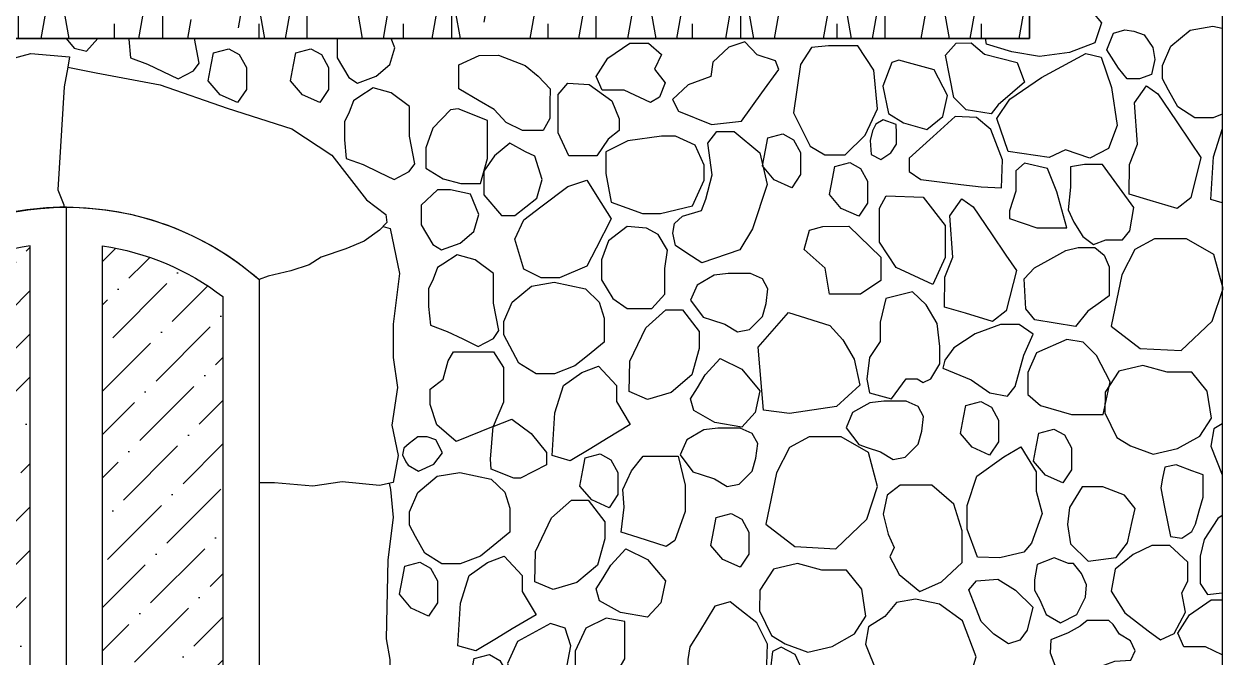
# Model space of a CAD drawing. Header units: millimetres. Extents: x -251401 to 377140, y -30451 to 275830.
# Drawn here: x 15512 to 18002, y -1123 to 190 of the extents above; entities that cross this region are included whole.
import ezdxf

# ---------------------------------------------------------------- set-up
doc = ezdxf.new("R2010")
doc.units = ezdxf.units.MM
for name, color, linetype in [('0-S8', 8, 'Continuous'), ('A-HATCH', 8, 'Continuous'), ('A-WALL', 4, 'Continuous'), ('A-WINDOWS', 2, 'Continuous')]:
    doc.layers.add(name, color=color, linetype=linetype)
pattern_1 = [(45, (-15600, 1290.144), (33.67596, 123.47852), [158.75, -31.75, 0, -31.75])]

# ---------------------------------------------------------------- blocks, each defined once
blk = doc.blocks.new('4H42H')
at = {"layer": 'A-HATCH'}
h = blk.add_hatch(dxfattribs=at)
h.set_pattern_fill('ANSI36', color=256, scale=20)
h.set_pattern_definition(pattern_1)
edge = h.paths.add_edge_path()
edge.add_line((-325, 914.5), (-325, 75))
edge.add_line((-325, 75), (-75, 75))
edge.add_line((-75, 75), (-75, 1019.7))
edge.add_arc((0, 491.7), 533.3, 98.084, 127.5443)
h = blk.add_hatch(dxfattribs=at)
h.set_pattern_fill('ANSI36', color=256, scale=20)
h.set_pattern_definition(pattern_1)
edge = h.paths.add_edge_path()
edge.add_line((325, 914.5), (325, 75))
edge.add_line((325, 75), (75, 75))
edge.add_line((75, 75), (75, 1019.7))
edge.add_arc((0, 491.7), 533.3, 52.4557, 81.916, ccw=False)
at = {"layer": 'A-WINDOWS'}
for points in [[(-400, 950), (-400, 0), (0, 0), (0, 1100, 0.181335)], [(400, 950), (400, 0), (0, 0), (0, 1100, -0.181335)], [(-325, 914.5), (-325, 75), (-75, 75), (-75, 1019.7, 0.129258)], [(325, 914.5), (325, 75), (75, 75), (75, 1019.7, -0.129258)]]:
    blk.add_lwpolyline(points, format="xyb", close=True, dxfattribs=at)
blk = doc.blocks.new('2HH245H')
at = {"layer": '0-S8', "color": 8}
for points in [[(7600, 3240.4), (7628.3, 3204.4), (7654, 3184.4), (7698.6, 3167.3), (7730.7, 3154.9), (7749.5, 3133), (7735.7, 3091.3), (7683.1, 3071.3), (7620.8, 3062.8), (7563.1, 3072.5), (7510.5, 3088.5), (7508.7, 3100)], [(8000, 2943), (7981.2, 2935.7), (7942.9, 2935.7), (7907.5, 2958.1), (7888.7, 2992.7), (7875.9, 3016.4), (7875.9, 3044), (7893.5, 3084.2), (7933.5, 3117.6), (7980.4, 3125.5), (8000, 3121.4)], [(5599.4, 3100), (5616, 3080.3), (5641.4, 3073.8), (5665.1, 3100)], [(5729.3, 3100), (5729.3, 3098.9), (5733.2, 3060), (5768.1, 3047.1), (5800.5, 3031.6), (5832.4, 3016.2), (5864, 3032.9), (5875.6, 3049), (5865.8, 3100)], [(6162, 3100), (6162, 3059.8), (6186.1, 3019.1), (6204.4, 3007.7), (6242.9, 3022), (6271.5, 3046.1), (6281.8, 3081), (6274.1, 3100)], [(8000, 2759.4), (7976.4, 2766.1), (7982, 2854.4), (7999.7, 2911.4), (8000, 2911.7)], [(8000, 2300.8), (7982.9, 2290.1), (7976.4, 2254.1), (8000, 2195)], [(8000, 2110.1), (7991, 2104.1), (7962.3, 2060.4), (7954, 2026.3), (7954, 1969.4), (7969.6, 1946.1), (8000, 1950)], [(8000, 1821.5), (7965.4, 1837.5), (7920.2, 1837.5), (7907.5, 1865.9), (7931.9, 1904.4), (7977.1, 1935.3), (8000, 1935.3)]]:
    blk.add_lwpolyline(points, dxfattribs=at)
for points in [[(7773.9, 3111), (7798.1, 3117.9), (7816.6, 3115.2), (7838.2, 3107.9), (7856.1, 3081.5), (7859.8, 3056.8), (7853.4, 3025.2), (7828.1, 3016.8), (7802.9, 3016.8), (7784.9, 3038.4), (7770.2, 3061.5), (7760.2, 3076.3)], [(6812.8, 2967.3), (6758, 2992.7), (6712.8, 2992.7), (6700.1, 3021.1), (6724.5, 3059.6), (6769.7, 3090.6), (6808.7, 3090.6), (6835.6, 3067.2), (6821.3, 3036.2), (6843.5, 3008.1), (6831.3, 2978.5)], [(7072.5, 3053.5), (7034.1, 3066), (7008.4, 3093.4), (6975.4, 3082.3), (6942.1, 3051.1), (6938.3, 3021.1), (6891.3, 3004.2), (6858.8, 2973.6), (6871.3, 2949.2), (6939.6, 2921.5), (7001.6, 2928.8), (7044, 2987.3), (7079.3, 3036.1)], [(7447.3, 3090.3), (7478.9, 3091.1), (7506.5, 3067.5), (7539.1, 3059.3), (7574.1, 3050.4), (7589.3, 3009.5), (7564.2, 2988), (7534.4, 2962.5), (7520.5, 2943.6), (7468.5, 2951.8), (7443, 2977.6), (7434.4, 3019.9), (7425.2, 3065.4)], [(5937, 3078.9), (5959, 3066.9), (5973.7, 3040.1), (5973.7, 2994.6), (5955.3, 2967.3), (5919.2, 2983.6), (5894.6, 3012.4), (5900.8, 3045.4), (5905.6, 3070.6)], [(6107.8, 3078.9), (6129.8, 3066.9), (6144.5, 3040.1), (6144.5, 2994.6), (6126.2, 2967.3), (6090, 2983.6), (6065.4, 3012.4), (6071.7, 3045.4), (6076.5, 3070.6)], [(6457.3, 3065.2), (6497.2, 3065.7), (6552.4, 3044.1), (6579.7, 3021.9), (6604.7, 2995.8), (6603.6, 2966.8), (6603.6, 2934.4), (6589.9, 2909.4), (6547.2, 2909.4), (6513.1, 2925.8), (6488.1, 2952.6), (6457.3, 2970.8), (6415.1, 2995.8), (6415.1, 3023.1), (6415.1, 3045.3)], [(7146.9, 3081.7), (7124.4, 3045.9), (7109.9, 2945.8), (7144.5, 2876.7), (7174.8, 2858.5), (7216.7, 2858.5), (7258.6, 2899.7), (7284, 2954.3), (7276.8, 3034.4), (7243.4, 3084.7), (7182.7, 3084.7)], [(7532.2, 2934.2), (7559.2, 2974.6), (7624.7, 3018.9), (7700.3, 3060.1), (7716.7, 3069), (7748.3, 3061.5), (7770.2, 2998.8), (7781.7, 2919.8), (7763.6, 2871.8), (7725, 2851.8), (7674.6, 2869.4), (7640.3, 2853.3), (7555.7, 2865.6)], [(7314.2, 3050.2), (7295.2, 3001.2), (7307.3, 2944.3), (7338.3, 2925.4), (7386.5, 2911.6), (7420.1, 2938.3), (7429.3, 2981.6), (7402.1, 3034.8), (7356.1, 3047.5), (7328.3, 3055.3)], [(6187, 2947.1), (6177.2, 2927.1), (6177.2, 2890.2), (6181.1, 2851.4), (6216.1, 2838.4), (6248.5, 2822.9), (6280.4, 2807.6), (6311.9, 2824.2), (6323.6, 2840.4), (6312.6, 2897.3), (6312.6, 2921.9), (6312.6, 2958.8), (6274.4, 2987.2), (6236.8, 2997.6), (6207, 2978.2), (6195.9, 2970.9)], [(6685.7, 3004.4), (6732.5, 2970.6), (6747.7, 2933.8), (6747.7, 2909.4), (6724.6, 2891.4), (6701.6, 2856.8), (6658.3, 2856.8), (6643.2, 2856.8), (6620.9, 2904.3), (6620.9, 2943.9), (6620.9, 2984.2), (6641, 3007.3)], [(7842.9, 3002.1), (7866.1, 2985.3), (7904, 2929.5), (7934.1, 2885.3), (7955.9, 2853.2), (7934.6, 2769.5), (7906.1, 2747.4), (7850.3, 2764.3), (7807, 2777.3), (7807.1, 2839), (7824, 2881.1), (7817.7, 2966.5)], [(6397.5, 2952.2), (6360.6, 2913.8), (6346.1, 2873.3), (6346.1, 2831.3), (6382.3, 2808.9), (6419.3, 2799.5), (6459.8, 2799.5), (6474.3, 2850.9), (6474.3, 2900.8), (6474.3, 2929.7), (6413.5, 2954.3)], [(7445.3, 2938.2), (7399.8, 2897), (7349.7, 2851.6), (7349.7, 2824), (7374, 2807.7), (7457.4, 2797.4), (7499.6, 2792.2), (7541.6, 2790.5), (7543.9, 2848.3), (7519.7, 2911.2), (7489.5, 2936)], [(7268.8, 2888.4), (7270.7, 2859.3), (7291.4, 2849), (7312.2, 2863.1), (7323.6, 2880.7), (7323.6, 2904.5), (7322.9, 2921.8), (7296.2, 2931.2), (7280.5, 2922.1), (7274, 2908.4)], [(6765.7, 2887.6), (6720.3, 2865.3), (6720.3, 2820), (6731.1, 2760.2), (6796, 2737.2), (6833.4, 2737.2), (6899.7, 2753), (6924.2, 2806.3), (6924.2, 2837.2), (6905.5, 2879), (6864.4, 2897.7), (6835.6, 2897.7)], [(6859.3, 2695.9), (6862.9, 2716.5), (6879.2, 2731.4), (6919, 2743.1), (6927.8, 2766.9), (6940.7, 2817.3), (6932.2, 2883.1), (6950.9, 2906.9), (6986.7, 2906.9), (7040, 2863.2), (7054.8, 2796.9), (7024.7, 2705.5), (6998.6, 2661.8), (6919.7, 2634.6), (6888.5, 2655), (6864.8, 2670.5)], [(7087.6, 2902.1), (7109.6, 2890), (7124.3, 2863.3), (7124.3, 2817.7), (7106, 2790.5), (7069.8, 2806.7), (7045.2, 2835.6), (7051.5, 2868.5), (7056.3, 2893.7)], [(6520.6, 2882.7), (6488.8, 2856.7), (6467.1, 2825.2), (6467.1, 2775.6), (6503.3, 2732.9), (6530.8, 2732.9), (6577.1, 2769.1), (6588, 2807.5), (6572.8, 2855.9), (6553.2, 2865.3)], [(7226.8, 2842.7), (7248.9, 2830.7), (7263.5, 2804), (7263.5, 2758.4), (7245.2, 2731.2), (7209, 2747.4), (7184.4, 2776.2), (7190.7, 2809.2), (7195.5, 2834.4)], [(7558, 2726.7), (7614.7, 2707.3), (7677.3, 2707.3), (7656.4, 2781.8), (7637, 2830.1), (7589.1, 2841.2), (7571.5, 2825.7), (7571.5, 2783.7), (7558.2, 2742.5)], [(7692.2, 2718.8), (7710.5, 2689.4), (7732.8, 2672.4), (7758.3, 2682.2), (7792.9, 2682.2), (7808, 2701.2), (7816.5, 2749.5), (7751.7, 2838.4), (7713.8, 2838.4), (7685, 2833.8), (7685, 2792), (7680.2, 2744.4)], [(6549.7, 2621.2), (6531.1, 2683.7), (6549.7, 2724.2), (6585.1, 2750.8), (6641.1, 2792.9), (6680.3, 2806.1), (6709.6, 2759.7), (6731, 2725.8), (6699.8, 2665.4), (6680.3, 2627.5), (6624.1, 2603.6), (6585.9, 2603.6)], [(6370.4, 2786.3), (6336.6, 2754.3), (6336.6, 2713.6), (6360.7, 2672.9), (6379, 2661.4), (6417.4, 2675.8), (6446.1, 2699.8), (6456.4, 2734.8), (6439.2, 2777.2), (6397.4, 2785.8)], [(7302.3, 2774), (7379.3, 2770.7), (7424.9, 2712.2), (7424.9, 2646), (7398.9, 2589.6), (7322.8, 2624.8), (7288.2, 2677.5), (7288.2, 2748)], [(7459.5, 2767.7), (7482.7, 2750.9), (7520.6, 2695.1), (7550.6, 2650.9), (7572.5, 2618.8), (7551.1, 2535.1), (7522.7, 2513), (7466.9, 2529.9), (7423.6, 2542.9), (7423.7, 2604.6), (7440.5, 2646.7), (7434.2, 2732.1)], [(6764.5, 2710.3), (6725.7, 2680.6), (6711.4, 2640.7), (6711.4, 2599.1), (6734.8, 2560.9), (6764.5, 2539.8), (6815.3, 2539.8), (6842.6, 2569.5), (6842.6, 2623.1), (6848.3, 2660.7), (6829, 2693.2), (6804.4, 2706.3)], [(7224.5, 2710.8), (7290.8, 2646.5), (7290.8, 2597.7), (7248.9, 2569.5), (7184.5, 2569.5), (7175.6, 2623.7), (7131.7, 2662), (7142.7, 2702.4), (7170.8, 2710)], [(7592.2, 2538.9), (7589, 2601.7), (7610.3, 2624.4), (7638.1, 2639.8), (7675.3, 2660.3), (7701, 2666.7), (7735.8, 2666.7), (7754.6, 2650.5), (7765.4, 2626.1), (7765.4, 2566.5), (7746.9, 2553.2), (7721.2, 2534.7), (7695.4, 2502.3), (7653.1, 2509.3), (7610.9, 2516.2)], [(7791.8, 2609.9), (7769.6, 2503.4), (7829.6, 2456.8), (7915, 2452.4), (7979.4, 2513.4), (8001.6, 2581.1), (7982.8, 2652.1), (7926.1, 2684.3), (7859.5, 2684.3), (7818.5, 2662.1)], [(6361.5, 2600.9), (6351.8, 2580.8), (6351.8, 2543.9), (6355.7, 2505.1), (6390.7, 2492.2), (6423, 2476.6), (6455, 2461.3), (6486.5, 2477.9), (6498.1, 2494.1), (6487.1, 2551.1), (6487.1, 2575.6), (6487.1, 2612.5), (6448.9, 2641), (6411.4, 2651.3), (6381.6, 2631.9), (6370.5, 2624.7)], [(6525.7, 2552.9), (6565.7, 2586.2), (6612.6, 2594.2), (6677.6, 2580.5), (6706.5, 2553), (6716.7, 2519.8), (6716.7, 2470), (6682, 2441.9), (6656, 2420.8), (6613.4, 2404.4), (6575.1, 2404.4), (6539.7, 2426.7), (6520.9, 2461.4), (6508.1, 2485), (6508.1, 2512.6)], [(6945, 2608.9), (6909.4, 2588.6), (6895.9, 2556.9), (6921.9, 2522.2), (6939.2, 2516.4), (6967.3, 2507.1), (6993.2, 2491.4), (7018.2, 2496.2), (7045.2, 2523.2), (7052.9, 2550.1), (7056.8, 2580.9), (7045.2, 2601.2), (7020.2, 2612.7), (6973.9, 2612.7)], [(7267.6, 2364.6), (7313.5, 2352.3), (7343.8, 2394.1), (7366.7, 2394.1), (7378.9, 2386.5), (7395.1, 2394.2), (7413.3, 2425.3), (7413.3, 2461.3), (7408.4, 2509.1), (7385, 2547.2), (7356.6, 2574.7), (7301.6, 2560.9), (7289.8, 2511.2), (7289.8, 2471.5), (7267.6, 2438.4), (7261.9, 2393.1)], [(6769.7, 2430.4), (6803.2, 2499.9), (6845, 2536.9), (6879.5, 2536.9), (6914.1, 2491.9), (6914.1, 2456.6), (6898.8, 2401.9), (6855.4, 2365.8), (6806.4, 2351.3), (6768.6, 2367.4)], [(7047.5, 2328.6), (7036.4, 2459.8), (7099.5, 2531.5), (7184.9, 2504.3), (7212.2, 2474.6), (7235.4, 2434.5), (7247.5, 2380.6), (7198.8, 2336.2), (7101.4, 2322.3)], [(7419.9, 2416), (7478.8, 2391.8), (7517.5, 2364.7), (7553.9, 2358.3), (7570, 2377.9), (7587.9, 2443.1), (7607.6, 2486.4), (7578.1, 2506.6), (7539.4, 2506.6), (7487, 2487.3), (7442.4, 2458.5), (7423.7, 2432.9)], [(7677.6, 2475.6), (7614.6, 2447.6), (7596, 2406.8), (7596, 2361.7), (7622.5, 2338.8), (7687, 2320.1), (7753, 2320.1), (7767.3, 2387.5), (7738.6, 2442.6), (7710.9, 2469.9)], [(6403.9, 2450.2), (6486.6, 2450.2), (6507.3, 2417.7), (6507.3, 2345.4), (6486, 2294.8), (6409.4, 2264.2), (6369.2, 2298.5), (6355.4, 2340.7), (6355.4, 2372.8), (6382.4, 2393.2), (6392.6, 2431.1)], [(6608.6, 2234.7), (6614.2, 2323.1), (6631.9, 2380.1), (6670.5, 2407.4), (6705, 2420.2), (6742, 2380.1), (6742, 2347.2), (6770.9, 2299), (6721.7, 2269.4), (6688.7, 2249.6), (6646.3, 2224.1)], [(6957.7, 2436), (7002.3, 2413.7), (7039.7, 2369.2), (7030.1, 2323.9), (7002.3, 2293.7), (6946.1, 2303.4), (6902.8, 2328.1), (6896.1, 2352.4), (6910.3, 2375.6), (6926.4, 2402.1)], [(7781.3, 2272.4), (7809.4, 2254.7), (7856.7, 2237.5), (7907.4, 2249.6), (7953.8, 2275.3), (7977.4, 2312.3), (7968.5, 2368.1), (7936.9, 2407.5), (7885.9, 2407.5), (7834.9, 2421.4), (7785.5, 2409.8), (7756.9, 2366.6), (7756.2, 2323.4)], [(7268.3, 2344.1), (7232.6, 2323.8), (7219.1, 2292.1), (7245.2, 2257.4), (7262.5, 2251.6), (7290.5, 2242.3), (7316.5, 2226.6), (7341.5, 2231.4), (7368.5, 2258.4), (7376.2, 2285.3), (7380, 2316.1), (7368.5, 2336.4), (7343.4, 2347.9), (7297.2, 2347.9)], [(7498.7, 2347.2), (7520.7, 2335.2), (7535.4, 2308.5), (7535.4, 2262.9), (7517, 2235.7), (7480.9, 2251.9), (7456.2, 2280.7), (7462.5, 2313.7), (7467.3, 2338.9)], [(6480.7, 2227.3), (6486, 2294.8), (6524.6, 2310.3), (6565.1, 2280.3), (6597.2, 2241), (6597.2, 2215.3), (6542.6, 2188), (6528.9, 2188), (6482.3, 2206.4)], [(6923.7, 2287.9), (6888, 2267.7), (6874.6, 2235.9), (6900.6, 2201.3), (6917.9, 2195.5), (6945.9, 2186.1), (6971.9, 2170.4), (6996.9, 2175.3), (7023.9, 2202.2), (7031.6, 2229.2), (7035.5, 2260), (7023.9, 2280.2), (6998.8, 2291.8), (6952.6, 2291.8)], [(6331.3, 2202.1), (6363.2, 2216.7), (6380.9, 2240.2), (6366.9, 2267.1), (6349, 2273.9), (6329.5, 2273.9), (6311.5, 2260), (6300.4, 2250.1), (6297.9, 2236.5), (6304.7, 2221.9), (6309.7, 2214.8)], [(7074.7, 2199.1), (7052.5, 2092.6), (7112.4, 2046), (7197.9, 2041.5), (7262.3, 2102.5), (7284.5, 2170.2), (7265.6, 2241.2), (7209, 2273.4), (7142.4, 2273.4), (7101.3, 2251.2)], [(7650.6, 2289.5), (7672.6, 2277.5), (7687.2, 2250.8), (7687.2, 2205.2), (7668.9, 2178), (7632.7, 2194.2), (7608.1, 2223), (7614.4, 2256), (7619.2, 2281.2)], [(7491.9, 2023.6), (7470.7, 2082.2), (7470.7, 2130.8), (7490.7, 2191.9), (7546.8, 2231.8), (7581.8, 2253), (7613.4, 2200.8), (7613.4, 2160.7), (7626.1, 2114.6), (7604.2, 2052.9), (7588, 2034.2), (7538.1, 2022.3)], [(6708.6, 2238), (6730.6, 2226), (6745.3, 2199.3), (6745.3, 2153.7), (6727, 2126.5), (6690.8, 2142.7), (6666.2, 2171.5), (6672.5, 2204.5), (6677.3, 2229.7)], [(6758.1, 2127.5), (6755.2, 2164.1), (6773.1, 2202.7), (6797.5, 2233.5), (6824.8, 2233.5), (6870.6, 2233.5), (6885, 2173.4), (6885, 2118.9), (6863.5, 2058.7), (6845.6, 2045.8), (6787.5, 2064.5), (6751.7, 2075.9)], [(6329.9, 2158.4), (6369.9, 2191.8), (6416.8, 2199.7), (6481.8, 2186), (6510.7, 2158.6), (6520.8, 2125.4), (6520.8, 2075.6), (6486.2, 2047.4), (6460.1, 2026.3), (6417.5, 2009.9), (6379.3, 2009.9), (6343.9, 2032.3), (6325.1, 2066.9), (6312.3, 2090.6), (6312.3, 2118.1)], [(7892.6, 2067.1), (7916.4, 2063.6), (7937.1, 2077.2), (7944.7, 2092.6), (7952.3, 2120), (7960.1, 2148.2), (7960.1, 2194.6), (7937.1, 2203.3), (7904, 2215.8), (7880.6, 2210.4), (7876.3, 2188.1), (7872.3, 2167.8), (7875.2, 2152.6), (7880.5, 2123.9)], [(7329.4, 1988), (7372.4, 1952.4), (7416.9, 1972.7), (7460.3, 2013.1), (7460.3, 2078.8), (7442.5, 2133.6), (7397.1, 2173), (7331.4, 2173), (7304.3, 2152.3), (7295.9, 2113.3), (7306.2, 2071.4), (7318.6, 2043.7), (7309.7, 2024.5)], [(7797.2, 2152.7), (7752, 2169.5), (7709.5, 2169.5), (7682.9, 2127), (7678.5, 2091.6), (7684.7, 2051.8), (7721.9, 2015.5), (7779.5, 2023.5), (7803.4, 2053.6), (7813.1, 2097.8), (7819, 2124.7)], [(6573.8, 2035.9), (6607.3, 2105.5), (6649.1, 2142.4), (6683.7, 2142.4), (6718.3, 2097.4), (6718.3, 2062.1), (6703, 2007.5), (6659.6, 1971.3), (6610.6, 1956.9), (6572.8, 1972.9)], [(6980.6, 2114.4), (7002.6, 2102.4), (7017.3, 2075.6), (7017.3, 2030.1), (6998.9, 2002.9), (6962.8, 2019.1), (6938.1, 2047.9), (6944.4, 2080.9), (6949.2, 2106.1)], [(7872, 1852.6), (7900.3, 1865.2), (7923.6, 1909.8), (7916, 1949.7), (7928.7, 1974), (7928.7, 2013.5), (7891.2, 2047.9), (7853.8, 2047.9), (7815.3, 2029.1), (7777.9, 1999.3), (7769.2, 1953.3), (7797.6, 1908.7), (7846.2, 1871.3)], [(6412.7, 1840.2), (6418.4, 1928.6), (6436.1, 1985.6), (6474.6, 2012.9), (6509.2, 2025.8), (6546.2, 1985.6), (6546.2, 1952.7), (6575.1, 1904.5), (6525.8, 1874.9), (6492.9, 1855.1), (6450.4, 1829.7)], [(6761.9, 2041.5), (6806.4, 2019.3), (6843.8, 1974.7), (6834.3, 1929.4), (6806.4, 1899.2), (6750.2, 1908.9), (6707, 1933.6), (6700.3, 1958), (6714.5, 1981.1), (6730.6, 2007.6)], [(7651.3, 2022.7), (7615.5, 2008.7), (7610.2, 1976.9), (7610.2, 1955.5), (7621.6, 1935.5), (7634.7, 1905), (7664.3, 1887.5), (7698.4, 1905), (7715.8, 1940.7), (7718, 1966.4), (7707.5, 1990), (7691.4, 2010.5), (7680.5, 2010.5)], [(6333.7, 2013.4), (6355.7, 2001.3), (6370.4, 1974.6), (6370.4, 1929.1), (6352.1, 1901.8), (6315.9, 1918.1), (6291.3, 1946.9), (6297.6, 1979.9), (6302.4, 2005.1)], [(7064.2, 1861.6), (7092.3, 1843.9), (7139.5, 1826.7), (7190.2, 1838.7), (7236.6, 1864.5), (7260.3, 1901.4), (7251.4, 1957.3), (7219.7, 1996.6), (7168.7, 1996.6), (7117.8, 2010.5), (7068.4, 1998.9), (7039.8, 1955.7), (7039, 1912.5)], [(7490, 1975.1), (7533.8, 1978.4), (7570.5, 1955.4), (7606.7, 1919.8), (7595.2, 1872.1), (7579.9, 1851.8), (7556.3, 1844.2), (7525.6, 1863.9), (7499.3, 1890.7), (7483.4, 1931.3), (7473.6, 1956.2)], [(6890.1, 1811.4), (6890.4, 1795.9), (6903.2, 1752.4), (6922.1, 1732.5), (6954.6, 1742.6), (6996.8, 1763.1), (7016, 1768), (7036.7, 1759.5), (7053.7, 1780.8), (7055.5, 1843.6), (7033.6, 1887.3), (6998.2, 1915.2), (6978.1, 1931.1), (6946.6, 1922.3), (6914.3, 1869.9), (6894.3, 1837.6)], [(7259.2, 1843.3), (7283.2, 1783.3), (7338.8, 1749.5), (7387.4, 1731.5), (7430.5, 1715.6), (7465.4, 1739.7), (7488.8, 1817.1), (7460.5, 1891.8), (7413, 1926.1), (7362.8, 1937), (7323.6, 1929.9), (7299.6, 1900.5), (7265.8, 1879.2)], [(6721, 1897), (6678.8, 1876.3), (6656.7, 1829), (6656.7, 1796.3), (6710.9, 1770.5), (6734.9, 1770.5), (6759.4, 1812.7), (6759.4, 1860.5), (6759.4, 1890.1)], [(7680.3, 1866.9), (7644.4, 1852.6), (7642.6, 1825.4), (7652.5, 1800), (7666.1, 1779), (7684.1, 1766), (7736.7, 1787), (7754, 1800), (7776.9, 1808.1), (7810.4, 1810.5), (7819, 1829.7), (7809.8, 1850.1), (7786.8, 1863.8), (7773.2, 1884.2), (7764.6, 1892.2), (7737.3, 1892.2), (7719.4, 1892.2), (7705.1, 1880.5)], [(6605.1, 1886.3), (6537, 1848.6), (6515.6, 1803.2), (6524.4, 1779.3), (6592.5, 1761.7), (6637.2, 1785), (6647.3, 1839.7), (6635.3, 1876.9)], [(6478.2, 1821.8), (6500.2, 1809.7), (6514.9, 1783), (6514.9, 1737.4), (6496.6, 1710.2), (6460.4, 1726.4), (6435.8, 1755.2), (6442.1, 1788.2), (6446.9, 1813.4)], [(7063, 1631.8), (7078.4, 1621.7), (7098.9, 1630.9), (7131.3, 1645.4), (7153.8, 1645.4), (7164.8, 1660), (7150.1, 1739), (7133, 1777.6), (7113.5, 1821.8), (7084, 1837), (7066.4, 1828.2), (7061.5, 1786.8), (7052.5, 1760.5), (7044.1, 1745.2), (7054.4, 1707.6), (7058, 1670.9)]]:
    blk.add_lwpolyline(points, close=True, dxfattribs=at)
blk = doc.blocks.new('4H24H4H')
at = {"layer": '0-S8'}
h = blk.add_hatch(dxfattribs=at)
h.set_pattern_fill('GOST_WOOD', color=8, scale=100, angle=10)
h.set_pattern_definition([(100, (-23633.05, -4203.74), (590.885, 104.189), [1000, -200]), (100, (-23401.36, -4366), (590.885, 104.189), [600, -150, 300, -150]), (100, (-23152.3, -4626.7), (590.885, 104.189), [1000, -200])])
edge = h.paths.add_edge_path()
edge.add_line((850, -100), (400, -200))
edge.add_line((400, -200), (400, -2900))
edge.add_line((400, -2900), (7600, -2900))
edge.add_line((7600, -2900), (7600, -200))
edge.add_arc((7150, -1162.5), 1062.5, 64.9424, 90)
edge.add_line((7150, -100), (6700, -200))
edge.add_line((6700, -200), (6250, -100))
edge.add_line((6250, -100), (5800, -200))
edge.add_line((5800, -200), (5350, -100))
edge.add_line((5350, -100), (4900, -200))
edge.add_line((4900, -200), (4450, -100))
edge.add_line((4450, -100), (4000, -200))
edge.add_line((4000, -200), (3550, -100))
edge.add_arc((3550, -1162.5), 1062.5, 90, 115.0576)
edge.add_arc((2650, -1162.5), 1062.5, 64.9424, 90)
edge.add_line((2650, -100), (2200, -200))
edge.add_line((2200, -200), (1750, -100))
edge.add_line((1750, -100), (1300, -200))
edge.add_line((1300, -200), (850, -100))
h = blk.add_hatch(dxfattribs=at)
h.set_pattern_fill('GOST_WOOD', color=8, scale=50, angle=350)
h.set_pattern_definition([(80, (-10000, -3059.86), (295.4423, -52.0945), [500, -100]), (80, (-9918.88, -3175.7), (295.4423, -52.0945), [300, -75, 150, -75]), (80, (-9846.45, -3340.8), (295.4423, -52.0945), [500, -100])])
h.paths.add_polyline_path([(400, -200), (850, -100), (1300, -200), (1750, -100), (2200, -200), (2650, -100), (3100, -200), (3550, -100), (4000, -200), (4450, -100), (4900, -200), (5350, -100), (5800, -200), (6250, -100), (6700, -200), (7150, -100), (7600, -200), (7600, -2900), (400, -2900)])
h = blk.add_hatch(dxfattribs=at)
h.set_pattern_fill('GOST_WOOD', color=8, scale=50)
h.set_pattern_definition([(90, (-10000, -3059.86), (300, -2e-14), [500, -100]), (90, (-9900, -3159.86), (300, -2e-14), [300, -75, 150, -75]), (90, (-9800, -3309.86), (300, -2e-14), [500, -100])])
h.paths.add_polyline_path([(850, -100), (400, -200), (400, -2900), (7600, -2900), (7600, -200), (7150, -100), (6700, -200), (6250, -100), (5800, -200), (5350, -100), (4900, -200), (4450, -100), (4000, -200), (3550, -100), (3100, -200), (2650, -100), (2200, -200), (1750, -100), (1300, -200)])
at = {"layer": 'A-WALL', "color": 3}
blk.add_lwpolyline([(400, -200), (850, -100), (1300, -200), (1750, -100), (2200, -200), (2650, -100), (3100, -200), (3550, -100), (4000, -200), (4450, -100), (4900, -200), (5350, -100), (5800, -200), (6250, -100), (6700, -200), (7150, -100), (7600, -200), (7600, -2900), (400, -2900)], close=True, dxfattribs=at)

msp = doc.modelspace()

# ---------------------------------------------------------------- linework, layer by layer
at = {"layer": 'A-WALL'}
msp.add_lwpolyline([(10000, 959.856), (10400, 959.856), (10400, 159.856), (17600, 159.856), (17600, 959.856), (18000, 959.856), (18000, -2940.144), (10000, -2940.144)], close=True, dxfattribs=at)
at = {"layer": 'A-WALL', "color": 1}
for points in [[(14913.167, -221.345), (14935.762, -133.261), (15125.607, 21.145), (15526.319, 128.826), (15606.604, 122.284), (15602.803, 100.609), (15595.657, 59.856), (15582.303, -153.997), (15594.356, -185.284), (15594.4, -190.17)], [(15602.803, 100.609), (15661.504, 88.649), (15794.558, 64.139), (15933.507, 15.272), (16068.29, -27.497), (16151.371, -82.285), (16223.178, -174.894), (16263.434, -205.406), (16265.539, -221.767), (16250, -237.91), (16218.536, -260.225), (16180.141, -276.665), (16129.063, -293.448), (16104.037, -309.888), (16065.986, -321.876), (16018.678, -332.836), (16000, -340.144)], [(16257.77, -229.839), (16271.937, -233.987), (16291.514, -327.657), (16278.778, -432.518), (16278.778, -501.61), (16287.294, -564.415), (16275.787, -642.673), (16288.63, -705.174), (16278.221, -761.503), (16250, -767.399), (16172.595, -760.123), (16111.762, -769.111), (16032.079, -762.263), (16000, -762.263)], [(16000, -1560.642), (16020.22, -1564.315), (16142.903, -1564.315), (16211.187, -1554.579), (16250, -1554.579), (16265.443, -1546.226), (16273.043, -1469.94), (16273.043, -1404.146), (16263.426, -1339.478), (16272.133, -1253.528), (16272.133, -1128.29), (16264.425, -1085.866), (16268.089, -921.517), (16279.021, -834.14), (16273.767, -775.999), (16271.052, -763.001)]]:
    msp.add_lwpolyline(points, dxfattribs=at)
at = {"layer": 'A-WALL'}
msp.add_lwpolyline([(15200, -340.144, -0.375), (16000, -340.144), (16000, -2340.144), (15200, -2340.144)], format="xyb", close=True, dxfattribs=at)

# ---------------------------------------------------------------- block references
for name, p in [('4H24H4H', (10000, 3059.856)), ('2HH245H', (10000, -2940.144))]:
    msp.add_blockref(name, p, dxfattribs=at)
at = {"layer": 'A-WINDOWS'}
msp.add_blockref('4H42H', (15600, -1290.144), dxfattribs=at)

doc.saveas('drawing.dxf')
